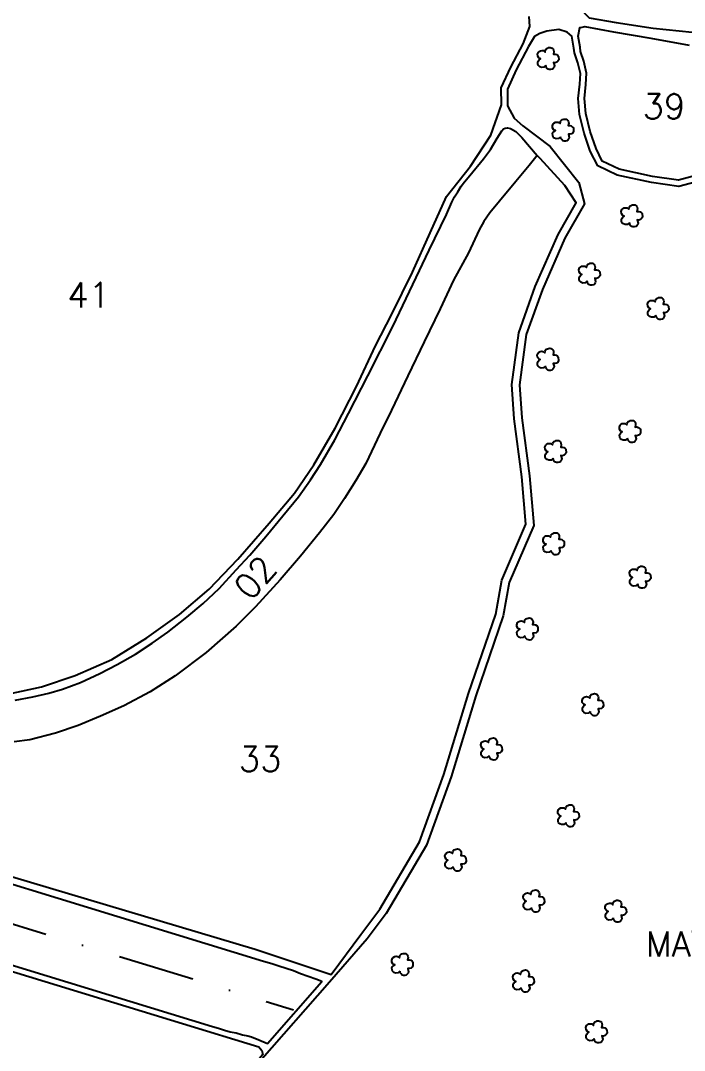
# Model space of a CAD drawing. Extents: x 756492 to 759117, y 7814531 to 7818243.
# Drawn here: x 757898 to 758331, y 7815682 to 7816353 of the extents above; entities that cross this region are included whole.
import ezdxf

# ---------------------------------------------------------------- set-up
doc = ezdxf.new("R2010")
doc.units = 0
doc.header["$MEASUREMENT"] = 0
doc.linetypes.add('CONTINUO', pattern=[0])
doc.linetypes.add('DASHDOT', pattern=[1, 0.5, -0.25, 0, -0.25])
for name, color, linetype in [('0114000211', 1, 'Continuous'), ('_SIMBOLO ARVORE', 118, 'Continuous'), ('REDE_DE_LUZ', 6, 'DASHDOT'), ('TEXTO CONFRONTANTES', 7, 'Continuous'), ('TEXTO_NUN_TAL', 7, 'Continuous')]:
    doc.layers.add(name, color=color, linetype=linetype)
for name, color, linetype, lineweight in [('0114000211002', 5, 'Continuous', 25), ('0114000211033', 5, 'Continuous', 25), ('0114000211035', 5, 'Continuous', 25), ('0114000211037', 5, 'Continuous', 25), ('0114000211039', 5, 'Continuous', 25), ('0114000211041', 5, 'Continuous', 25)]:
    doc.layers.add(name, color=color, linetype=linetype, lineweight=lineweight)
doc.styles.add('ROMANS', font='romans')
doc.styles.add('SIMPLEX', font='simplex', dxfattribs={"height": 0.2})

msp = doc.modelspace()

# ---------------------------------------------------------------- linework, layer by layer
at = {"layer": '0114000211'}
msp.add_lwpolyline([(758337.93, 7816248.17), (758327.19, 7816245.24), (758309.34, 7816247.8), (758287.14, 7816252.75), (758274.39, 7816258.81), (758269.56, 7816268.37), (758265.64, 7816279.93), (758262.6, 7816292.24), (758261.69, 7816302.65), (758262.76, 7816311.99), (758263.14, 7816318.78), (758261.49, 7816325.82), (758259.24, 7816332.4), (758258.9, 7816335.37), (758257.5, 7816343.14), (758254.45, 7816345.77), (758249.09, 7816347.51), (758241.24, 7816346.39), (758236.76, 7816345.02), (758233.14, 7816343.03), (758229.37, 7816336.49), (758221.34, 7816321.24), (758215.53, 7816308.75), (758215.57, 7816297.85), (758219.9, 7816289.74), (758225.49, 7816284.88), (758243.33, 7816271.32), (758262.05, 7816247.83), (758265.72, 7816234.04), (758253, 7816211.71), (758238.36, 7816178.24), (758227.77, 7816148.8), (758223.35, 7816116.05), (758224.93, 7816094.51), (758229.92, 7816056.78), (758232.73, 7816024.48), (758216.69, 7815987.34), (758212.78, 7815965.48), (758195.02, 7815913.46), (758178.79, 7815860.66), (758162.7, 7815816.26), (758136.47, 7815771.73), (758124.11, 7815755.06), (758099.49, 7815726.99), (758054.21, 7815675.16)], dxfattribs=at)
at = {"layer": '0114000211002'}
msp.add_lwpolyline([(757894.67, 7815910.64), (757906.32, 7815912.77), (757916.61, 7815915.28), (757925.52, 7815917.87), (757937.36, 7815922.23), (757949.86, 7815928.02), (757961.13, 7815933.81), (757973.17, 7815940.5), (757984.08, 7815947.69), (757994.22, 7815954.92), (758006.71, 7815964.74), (758017.24, 7815973.52), (758027.68, 7815983.42), (758038.87, 7815995.53), (758047.72, 7816004.99), (758058.17, 7816017.27), (758069.22, 7816030.75), (758079.36, 7816043.04), (758087.28, 7816054.16), (758093.83, 7816064.21), (758102.99, 7816080.3), (758111.98, 7816097.46), (758124.63, 7816121.92), (758140.79, 7816154.08), (758153.9, 7816181.45), (758164.57, 7816203.9), (758175.74, 7816227), (758179.37, 7816235.07), (758181.13, 7816238.5), (758183.18, 7816241.89), (758185.42, 7816245.41), (758187.66, 7816248.37), (758190.95, 7816252.52), (758200.02, 7816263.36), (758204.46, 7816269.27), (758208.85, 7816276.72), (758211.85, 7816281.58), (758212.9, 7816282.73), (758214.14, 7816283.25), (758215.48, 7816283.44), (758217.62, 7816283.06), (758220.96, 7816281.11), (758225.02, 7816277.2), (758234.84, 7816265.53), (758229.6, 7816259.01), (758221.01, 7816248.54), (758210.36, 7816235.69), (758204.08, 7816228.17), (758200.17, 7816222.51), (758197.15, 7816217.01), (758190.22, 7816202), (758180.49, 7816184.33), (758171.63, 7816165.55), (758161.21, 7816144.12), (758150.61, 7816121.96), (758139.91, 7816099.57), (758132.71, 7816084.56), (758123.25, 7816064.78), (758116.65, 7816053.73), (758109.39, 7816041.92), (758102.42, 7816031.56), (758093.15, 7816019.71), (758080.71, 7816004.34), (758067.54, 7815989.06), (758051.3, 7815971.49), (758038.81, 7815958.95), (758019.17, 7815941.75), (757999.12, 7815926.42), (757982.68, 7815916.09), (757965.56, 7815907.05), (757950.33, 7815900.18), (757935.73, 7815894.12), (757920.96, 7815889.12), (757904.29, 7815884.9), (757894.16, 7815883.48)], dxfattribs=at)
at = {"layer": '0114000211033'}
msp.add_lwpolyline([(757745.67, 7815839.47), (758051.24, 7815748.35), (758100.68, 7815731.86), (758120.09, 7815758.04), (758132.3, 7815774.49), (758158.16, 7815818.4), (758174.05, 7815862.25), (758190.27, 7815915.01), (758207.92, 7815966.74), (758211.87, 7815988.79), (758227.64, 7816025.3), (758224.95, 7816056.23), (758219.95, 7816094), (758218.33, 7816116.2), (758222.89, 7816149.99), (758233.71, 7816180.09), (758248.52, 7816213.96), (758260.36, 7816234.73), (758252.86, 7816245.93), (758236.89, 7816263.43), (758234.84, 7816265.53), (758229.6, 7816259.01), (758221.01, 7816248.54), (758210.36, 7816235.69), (758204.08, 7816228.17), (758200.17, 7816222.51), (758197.15, 7816217.01), (758190.22, 7816202), (758180.49, 7816184.33), (758171.63, 7816165.55), (758161.21, 7816144.12), (758150.61, 7816121.96), (758139.91, 7816099.57), (758132.71, 7816084.56), (758123.25, 7816064.78), (758116.65, 7816053.73), (758109.39, 7816041.92), (758102.42, 7816031.56), (758093.15, 7816019.71), (758080.71, 7816004.34), (758067.54, 7815989.06), (758051.3, 7815971.49), (758038.81, 7815958.95), (758019.17, 7815941.75), (757999.12, 7815926.42), (757982.68, 7815916.09), (757965.56, 7815907.05), (757950.33, 7815900.18), (757935.73, 7815894.12), (757920.96, 7815889.12), (757904.29, 7815884.9), (757894.16, 7815883.48)], dxfattribs=at)
at = {"layer": '0114000211035'}
msp.add_lwpolyline([(758053.53, 7815684.84), (758055.46, 7815682.51), (758056.12, 7815679.75), (758031.5, 7815650.61), (757994.63, 7815619.3), (757969.44, 7815597.97), (757924.16, 7815561.35), (757869.45, 7815524.61), (757764.02, 7815460.81), (757717.6, 7815444.97), (757719.93, 7815497.08), (757742.91, 7815779.73), (758003.71, 7815699.9)], close=True, dxfattribs=at)
at = {"layer": '0114000211037'}
msp.add_lwpolyline([(758332.88, 7816580.19), (758325.99, 7816561.11), (758317.35, 7816543.54), (758312.46, 7816525.36), (758310.39, 7816502.92), (758310.39, 7816498.16), (758310.6, 7816486.61), (758311.43, 7816469.1), (758305.87, 7816454.1), (758304.96, 7816453.38), (758297.75, 7816443.16), (758293.64, 7816433.18), (758287.58, 7816417.97), (758279.73, 7816398.52), (758275.69, 7816388.57), (758268.86, 7816371.47), (758265.72, 7816359.35), (758265.79, 7816358.29), (758268.75, 7816355.19), (758286.38, 7816352.12), (758310.54, 7816348.39), (758335.96, 7816345.77)], dxfattribs=at)
at = {"layer": '0114000211039'}
msp.add_lwpolyline([(758335.88, 7816251.76), (758326.94, 7816249.32), (758310.06, 7816251.74), (758288.45, 7816256.56), (758277.34, 7816261.84), (758273.26, 7816269.92), (758269.49, 7816281.05), (758266.56, 7816292.9), (758265.71, 7816302.59), (758266.74, 7816311.65), (758267.16, 7816319.13), (758265.34, 7816326.93), (758263.16, 7816333.29), (758262.86, 7816335.95), (758261.57, 7816343.12), (758262.64, 7816348.83), (758262.64, 7816348.83), (758263.41, 7816348.83), (758266.08, 7816349.44), (758284.61, 7816346.04), (758309.06, 7816341.98), (758334.07, 7816337.3)], dxfattribs=at)
at = {"layer": '0114000211041'}
msp.add_lwpolyline([(757890.75, 7815914.76), (757911.99, 7815919.24), (757933.92, 7815926.72), (757957.74, 7815937.16), (757980.53, 7815951.22), (758001.89, 7815966.47), (758021.11, 7815983.04), (758039.77, 7816002.51), (758060.23, 7816025.84), (758076.75, 7816045.54), (758089.28, 7816063.92), (758103.24, 7816087.93), (758117.19, 7816114.91), (758129.67, 7816141.45), (758140.12, 7816162.07), (758153.75, 7816189.48), (758165.21, 7816215.12), (758175.8, 7816238.78), (758191.45, 7816258.59), (758204.77, 7816278.73), (758211.57, 7816298.51), (758211.52, 7816309.63), (758217.76, 7816323.02), (758225.72, 7816338.16), (758230.17, 7816349.48), (758229.75, 7816356)], dxfattribs=at)
at = {"layer": '_SIMBOLO ARVORE', "linetype": 'CONTINUO'}
for points in [[(758240.53, 7816324.11, 0), (758239.28, 7816323.07, 0), (758237.7, 7816322.88, 0), (758236.57, 7816323.32, 0), (758235.77, 7816324.11, 0), (758235.44, 7816325.01, 0), (758235.35, 7816326.34, 0), (758235.78, 7816327.18, 0), (758236.24, 7816327.8, 0), (758237.15, 7816328.42, 0), (758236.57, 7816328.61, 0), (758236, 7816329.08, 0), (758235.33, 7816330.14, 0), (758235.2, 7816331.4, 0), (758235.69, 7816332.72, 0), (758236.2, 7816333.19, 0), (758237.13, 7816333.75, 0), (758238.11, 7816333.89, 0), (758238.89, 7816333.77, 0), (758239.5, 7816333.49, 0), (758240.18, 7816332.88, 0), (758240.38, 7816334.04, 0), (758240.56, 7816334.5, 0), (758241.06, 7816335.14, 0), (758241.81, 7816335.42, 0), (758242.55, 7816335.74, 0), (758243.37, 7816335.82, 0), (758244.15, 7816335.71, 0), (758244.79, 7816335.37, 0), (758245.26, 7816334.86, 0), (758245.67, 7816334.05, 0), (758245.83, 7816333.14, 0), (758245.46, 7816331.52, 0), (758246.59, 7816331.54, 0), (758247.53, 7816331.32, 0), (758248.41, 7816330.62, 0), (758248.9, 7816330.06, 0), (758249.03, 7816327.83, 0), (758248.49, 7816326.84, 0), (758247.76, 7816326.18, 0), (758246.62, 7816325.87, 0), (758245.62, 7816325.96, 0), (758246.16, 7816323.88, 0), (758245.91, 7816323, 0), (758245.31, 7816322.15, 0), (758244.65, 7816321.63, 0), (758243.71, 7816321.39, 0), (758242.78, 7816321.45, 0), (758242.08, 7816321.65, 0), (758241.28, 7816322.44, 0), (758240.74, 7816323.14, 0), (758240.57, 7816324.22, 0)], [(758250.17, 7816277.5, 0), (758248.92, 7816276.46, 0), (758247.34, 7816276.27, 0), (758246.21, 7816276.71, 0), (758245.41, 7816277.5, 0), (758245.08, 7816278.4, 0), (758244.99, 7816279.73, 0), (758245.42, 7816280.57, 0), (758245.88, 7816281.19, 0), (758246.79, 7816281.81, 0), (758246.21, 7816282, 0), (758245.64, 7816282.47, 0), (758244.97, 7816283.53, 0), (758244.84, 7816284.79, 0), (758245.33, 7816286.11, 0), (758245.84, 7816286.58, 0), (758246.77, 7816287.14, 0), (758247.75, 7816287.28, 0), (758248.53, 7816287.16, 0), (758249.14, 7816286.88, 0), (758249.82, 7816286.27, 0), (758250.02, 7816287.43, 0), (758250.2, 7816287.89, 0), (758250.7, 7816288.53, 0), (758251.45, 7816288.81, 0), (758252.19, 7816289.13, 0), (758253.01, 7816289.21, 0), (758253.79, 7816289.1, 0), (758254.43, 7816288.76, 0), (758254.9, 7816288.25, 0), (758255.31, 7816287.44, 0), (758255.47, 7816286.53, 0), (758255.1, 7816284.91, 0), (758256.23, 7816284.93, 0), (758257.17, 7816284.71, 0), (758258.05, 7816284.01, 0), (758258.54, 7816283.45, 0), (758258.67, 7816281.22, 0), (758258.13, 7816280.23, 0), (758257.4, 7816279.57, 0), (758256.26, 7816279.26, 0), (758255.26, 7816279.35, 0), (758255.8, 7816277.27, 0), (758255.55, 7816276.39, 0), (758254.95, 7816275.54, 0), (758254.29, 7816275.02, 0), (758253.35, 7816274.78, 0), (758252.42, 7816274.84, 0), (758251.72, 7816275.04, 0), (758250.92, 7816275.83, 0), (758250.38, 7816276.53, 0), (758250.21, 7816277.61, 0)], [(758295.04, 7816221.65, 0), (758293.79, 7816220.6, 0), (758292.21, 7816220.42, 0), (758291.08, 7816220.86, 0), (758290.28, 7816221.64, 0), (758289.95, 7816222.54, 0), (758289.86, 7816223.87, 0), (758290.29, 7816224.71, 0), (758290.74, 7816225.34, 0), (758291.66, 7816225.95, 0), (758291.08, 7816226.14, 0), (758290.5, 7816226.61, 0), (758289.83, 7816227.67, 0), (758289.71, 7816228.93, 0), (758290.2, 7816230.25, 0), (758290.71, 7816230.72, 0), (758291.64, 7816231.29, 0), (758292.61, 7816231.42, 0), (758293.39, 7816231.31, 0), (758294.01, 7816231.02, 0), (758294.69, 7816230.42, 0), (758294.89, 7816231.57, 0), (758295.06, 7816232.03, 0), (758295.57, 7816232.67, 0), (758296.32, 7816232.95, 0), (758297.05, 7816233.27, 0), (758297.88, 7816233.35, 0), (758298.66, 7816233.24, 0), (758299.3, 7816232.9, 0), (758299.77, 7816232.39, 0), (758300.18, 7816231.58, 0), (758300.34, 7816230.67, 0), (758299.97, 7816229.06, 0), (758301.1, 7816229.08, 0), (758302.03, 7816228.85, 0), (758302.92, 7816228.15, 0), (758303.41, 7816227.59, 0), (758303.54, 7816225.37, 0), (758302.99, 7816224.37, 0), (758302.27, 7816223.71, 0), (758301.13, 7816223.4, 0), (758300.13, 7816223.49, 0), (758300.66, 7816221.42, 0), (758300.42, 7816220.53, 0), (758299.82, 7816219.69, 0), (758299.16, 7816219.16, 0), (758298.22, 7816218.93, 0), (758297.29, 7816218.98, 0), (758296.59, 7816219.18, 0), (758295.79, 7816219.97, 0), (758295.24, 7816220.68, 0), (758295.07, 7816221.75, 0)], [(758267.42, 7816183.63, 0), (758266.17, 7816182.58, 0), (758264.59, 7816182.4, 0), (758263.46, 7816182.84, 0), (758262.66, 7816183.63, 0), (758262.33, 7816184.53, 0), (758262.24, 7816185.86, 0), (758262.67, 7816186.7, 0), (758263.13, 7816187.32, 0), (758264.04, 7816187.94, 0), (758263.46, 7816188.12, 0), (758262.89, 7816188.59, 0), (758262.21, 7816189.65, 0), (758262.09, 7816190.92, 0), (758262.58, 7816192.23, 0), (758263.09, 7816192.7, 0), (758264.02, 7816193.27, 0), (758264.99, 7816193.4, 0), (758265.77, 7816193.29, 0), (758266.39, 7816193.01, 0), (758267.07, 7816192.4, 0), (758267.27, 7816193.55, 0), (758267.44, 7816194.02, 0), (758267.95, 7816194.66, 0), (758268.7, 7816194.93, 0), (758269.44, 7816195.26, 0), (758270.26, 7816195.33, 0), (758271.04, 7816195.22, 0), (758271.68, 7816194.89, 0), (758272.15, 7816194.38, 0), (758272.56, 7816193.56, 0), (758272.72, 7816192.66, 0), (758272.35, 7816191.04, 0), (758273.48, 7816191.06, 0), (758274.42, 7816190.83, 0), (758275.3, 7816190.13, 0), (758275.79, 7816189.57, 0), (758275.92, 7816187.35, 0), (758275.37, 7816186.36, 0), (758274.65, 7816185.69, 0), (758273.51, 7816185.39, 0), (758272.51, 7816185.48, 0), (758273.04, 7816183.4, 0), (758272.8, 7816182.51, 0), (758272.2, 7816181.67, 0), (758271.54, 7816181.14, 0), (758270.6, 7816180.91, 0), (758269.67, 7816180.97, 0), (758268.97, 7816181.17, 0), (758268.17, 7816181.95, 0), (758267.62, 7816182.66, 0), (758267.46, 7816183.74, 0)], [(758312.16, 7816161.28, 0), (758310.92, 7816160.24, 0), (758309.33, 7816160.06, 0), (758308.21, 7816160.49, 0), (758307.41, 7816161.28, 0), (758307.07, 7816162.18, 0), (758306.99, 7816163.51, 0), (758307.42, 7816164.35, 0), (758307.87, 7816164.97, 0), (758308.78, 7816165.59, 0), (758308.2, 7816165.78, 0), (758307.63, 7816166.25, 0), (758306.96, 7816167.31, 0), (758306.84, 7816168.57, 0), (758307.32, 7816169.89, 0), (758307.83, 7816170.36, 0), (758308.76, 7816170.93, 0), (758309.74, 7816171.06, 0), (758310.52, 7816170.95, 0), (758311.14, 7816170.66, 0), (758311.81, 7816170.06, 0), (758312.02, 7816171.21, 0), (758312.19, 7816171.67, 0), (758312.69, 7816172.31, 0), (758313.45, 7816172.59, 0), (758314.18, 7816172.91, 0), (758315.01, 7816172.99, 0), (758315.79, 7816172.88, 0), (758316.42, 7816172.54, 0), (758316.89, 7816172.03, 0), (758317.31, 7816171.22, 0), (758317.47, 7816170.31, 0), (758317.09, 7816168.7, 0), (758318.22, 7816168.71, 0), (758319.16, 7816168.49, 0), (758320.04, 7816167.79, 0), (758320.53, 7816167.23, 0), (758320.66, 7816165.01, 0), (758320.12, 7816164.01, 0), (758319.4, 7816163.35, 0), (758318.25, 7816163.04, 0), (758317.26, 7816163.13, 0), (758317.79, 7816161.05, 0), (758317.54, 7816160.17, 0), (758316.94, 7816159.32, 0), (758316.28, 7816158.8, 0), (758315.34, 7816158.57, 0), (758314.41, 7816158.62, 0), (758313.71, 7816158.82, 0), (758312.91, 7816159.61, 0), (758312.37, 7816160.32, 0), (758312.2, 7816161.39, 0)], [(758240.32, 7816128.17, 0), (758239.07, 7816127.12, 0), (758237.49, 7816126.94, 0), (758236.36, 7816127.38, 0), (758235.56, 7816128.16, 0), (758235.23, 7816129.06, 0), (758235.14, 7816130.39, 0), (758235.57, 7816131.23, 0), (758236.03, 7816131.86, 0), (758236.94, 7816132.47, 0), (758236.36, 7816132.66, 0), (758235.79, 7816133.13, 0), (758235.12, 7816134.19, 0), (758235, 7816135.45, 0), (758235.48, 7816136.77, 0), (758235.99, 7816137.24, 0), (758236.92, 7816137.81, 0), (758237.9, 7816137.94, 0), (758238.68, 7816137.83, 0), (758239.29, 7816137.54, 0), (758239.97, 7816136.94, 0), (758240.17, 7816138.09, 0), (758240.35, 7816138.55, 0), (758240.85, 7816139.19, 0), (758241.6, 7816139.47, 0), (758242.34, 7816139.79, 0), (758243.16, 7816139.87, 0), (758243.94, 7816139.76, 0), (758244.58, 7816139.42, 0), (758245.05, 7816138.91, 0), (758245.46, 7816138.1, 0), (758245.63, 7816137.19, 0), (758245.25, 7816135.58, 0), (758246.38, 7816135.6, 0), (758247.32, 7816135.37, 0), (758248.2, 7816134.67, 0), (758248.69, 7816134.11, 0), (758248.82, 7816131.89, 0), (758248.28, 7816130.89, 0), (758247.55, 7816130.23, 0), (758246.41, 7816129.92, 0), (758245.41, 7816130.01, 0), (758245.95, 7816127.94, 0), (758245.7, 7816127.05, 0), (758245.1, 7816126.21, 0), (758244.44, 7816125.68, 0), (758243.5, 7816125.45, 0), (758242.57, 7816125.5, 0), (758241.87, 7816125.7, 0), (758241.07, 7816126.49, 0), (758240.53, 7816127.2, 0), (758240.36, 7816128.27, 0)], [(758293.79, 7816081.17, 0), (758292.55, 7816080.12, 0), (758290.96, 7816079.94, 0), (758289.83, 7816080.38, 0), (758289.03, 7816081.16, 0), (758288.7, 7816082.07, 0), (758288.61, 7816083.4, 0), (758289.05, 7816084.24, 0), (758289.5, 7816084.86, 0), (758290.41, 7816085.48, 0), (758289.83, 7816085.66, 0), (758289.26, 7816086.13, 0), (758288.59, 7816087.19, 0), (758288.47, 7816088.46, 0), (758288.95, 7816089.77, 0), (758289.46, 7816090.24, 0), (758290.39, 7816090.81, 0), (758291.37, 7816090.94, 0), (758292.15, 7816090.83, 0), (758292.77, 7816090.54, 0), (758293.44, 7816089.94, 0), (758293.65, 7816091.09, 0), (758293.82, 7816091.55, 0), (758294.32, 7816092.19, 0), (758295.08, 7816092.47, 0), (758295.81, 7816092.8, 0), (758296.64, 7816092.87, 0), (758297.42, 7816092.76, 0), (758298.05, 7816092.42, 0), (758298.52, 7816091.92, 0), (758298.93, 7816091.1, 0), (758299.1, 7816090.19, 0), (758298.72, 7816088.58, 0), (758299.85, 7816088.6, 0), (758300.79, 7816088.37, 0), (758301.67, 7816087.67, 0), (758302.16, 7816087.11, 0), (758302.29, 7816084.89, 0), (758301.75, 7816083.89, 0), (758301.02, 7816083.23, 0), (758299.88, 7816082.93, 0), (758298.88, 7816083.01, 0), (758299.42, 7816080.94, 0), (758299.17, 7816080.05, 0), (758298.57, 7816079.21, 0), (758297.91, 7816078.68, 0), (758296.97, 7816078.45, 0), (758296.04, 7816078.51, 0), (758295.34, 7816078.7, 0), (758294.54, 7816079.49, 0), (758294, 7816080.2, 0), (758293.83, 7816081.27, 0)], [(758245.31, 7816068.11, 0), (758244.06, 7816067.06, 0), (758242.48, 7816066.88, 0), (758241.35, 7816067.32, 0), (758240.55, 7816068.1, 0), (758240.22, 7816069.01, 0), (758240.13, 7816070.34, 0), (758240.56, 7816071.18, 0), (758241.02, 7816071.8, 0), (758241.93, 7816072.42, 0), (758241.35, 7816072.6, 0), (758240.78, 7816073.07, 0), (758240.1, 7816074.13, 0), (758239.98, 7816075.4, 0), (758240.47, 7816076.71, 0), (758240.98, 7816077.18, 0), (758241.91, 7816077.75, 0), (758242.88, 7816077.88, 0), (758243.66, 7816077.77, 0), (758244.28, 7816077.48, 0), (758244.96, 7816076.88, 0), (758245.16, 7816078.03, 0), (758245.33, 7816078.49, 0), (758245.84, 7816079.13, 0), (758246.59, 7816079.41, 0), (758247.33, 7816079.74, 0), (758248.15, 7816079.81, 0), (758248.93, 7816079.7, 0), (758249.57, 7816079.36, 0), (758250.04, 7816078.86, 0), (758250.45, 7816078.04, 0), (758250.61, 7816077.13, 0), (758250.24, 7816075.52, 0), (758251.37, 7816075.54, 0), (758252.3, 7816075.31, 0), (758253.19, 7816074.61, 0), (758253.68, 7816074.05, 0), (758253.81, 7816071.83, 0), (758253.26, 7816070.83, 0), (758252.54, 7816070.17, 0), (758251.4, 7816069.87, 0), (758250.4, 7816069.95, 0), (758250.93, 7816067.88, 0), (758250.69, 7816066.99, 0), (758250.09, 7816066.15, 0), (758249.43, 7816065.62, 0), (758248.49, 7816065.39, 0), (758247.56, 7816065.45, 0), (758246.86, 7816065.64, 0), (758246.06, 7816066.43, 0), (758245.51, 7816067.14, 0), (758245.35, 7816068.21, 0)], [(758244.05, 7816008.02, 0), (758242.81, 7816006.97, 0), (758241.23, 7816006.79, 0), (758240.1, 7816007.23, 0), (758239.3, 7816008.02, 0), (758238.97, 7816008.92, 0), (758238.88, 7816010.25, 0), (758239.31, 7816011.09, 0), (758239.76, 7816011.71, 0), (758240.68, 7816012.33, 0), (758240.1, 7816012.51, 0), (758239.52, 7816012.99, 0), (758238.85, 7816014.05, 0), (758238.73, 7816015.31, 0), (758239.21, 7816016.62, 0), (758239.72, 7816017.09, 0), (758240.65, 7816017.66, 0), (758241.63, 7816017.79, 0), (758242.41, 7816017.68, 0), (758243.03, 7816017.4, 0), (758243.71, 7816016.79, 0), (758243.91, 7816017.95, 0), (758244.08, 7816018.41, 0), (758244.59, 7816019.05, 0), (758245.34, 7816019.32, 0), (758246.07, 7816019.65, 0), (758246.9, 7816019.72, 0), (758247.68, 7816019.61, 0), (758248.31, 7816019.28, 0), (758248.79, 7816018.77, 0), (758249.2, 7816017.95, 0), (758249.36, 7816017.05, 0), (758248.98, 7816015.43, 0), (758250.12, 7816015.45, 0), (758251.05, 7816015.22, 0), (758251.93, 7816014.53, 0), (758252.42, 7816013.97, 0), (758252.56, 7816011.74, 0), (758252.01, 7816010.75, 0), (758251.29, 7816010.08, 0), (758250.15, 7816009.78, 0), (758249.15, 7816009.87, 0), (758249.68, 7816007.79, 0), (758249.44, 7816006.9, 0), (758248.84, 7816006.06, 0), (758248.17, 7816005.53, 0), (758247.24, 7816005.3, 0), (758246.3, 7816005.36, 0), (758245.61, 7816005.56, 0), (758244.81, 7816006.34, 0), (758244.26, 7816007.05, 0), (758244.09, 7816008.13, 0)], [(758300.45, 7815986.23, 0), (758299.2, 7815985.19, 0), (758297.62, 7815985, 0), (758296.49, 7815985.44, 0), (758295.69, 7815986.23, 0), (758295.36, 7815987.13, 0), (758295.27, 7815988.46, 0), (758295.7, 7815989.3, 0), (758296.15, 7815989.92, 0), (758297.07, 7815990.54, 0), (758296.49, 7815990.73, 0), (758295.91, 7815991.2, 0), (758295.24, 7815992.26, 0), (758295.12, 7815993.52, 0), (758295.61, 7815994.83, 0), (758296.12, 7815995.31, 0), (758297.05, 7815995.87, 0), (758298.02, 7815996.01, 0), (758298.8, 7815995.89, 0), (758299.42, 7815995.61, 0), (758300.1, 7815995, 0), (758300.3, 7815996.16, 0), (758300.47, 7815996.62, 0), (758300.98, 7815997.26, 0), (758301.73, 7815997.53, 0), (758302.46, 7815997.86, 0), (758303.29, 7815997.94, 0), (758304.07, 7815997.82, 0), (758304.71, 7815997.49, 0), (758305.18, 7815996.98, 0), (758305.59, 7815996.17, 0), (758305.75, 7815995.26, 0), (758305.38, 7815993.64, 0), (758306.51, 7815993.66, 0), (758307.44, 7815993.44, 0), (758308.33, 7815992.74, 0), (758308.82, 7815992.18, 0), (758308.95, 7815989.95, 0), (758308.4, 7815988.96, 0), (758307.68, 7815988.3, 0), (758306.54, 7815987.99, 0), (758305.54, 7815988.08, 0), (758306.07, 7815986, 0), (758305.83, 7815985.12, 0), (758305.23, 7815984.27, 0), (758304.57, 7815983.74, 0), (758303.63, 7815983.51, 0), (758302.7, 7815983.57, 0), (758302, 7815983.77, 0), (758301.2, 7815984.55, 0), (758300.65, 7815985.26, 0), (758300.48, 7815986.34, 0)], [(758226.94, 7815952.52, 0), (758225.69, 7815951.48, 0), (758224.11, 7815951.29, 0), (758222.98, 7815951.73, 0), (758222.18, 7815952.52, 0), (758221.85, 7815953.42, 0), (758221.76, 7815954.75, 0), (758222.19, 7815955.59, 0), (758222.65, 7815956.21, 0), (758223.56, 7815956.83, 0), (758222.98, 7815957.02, 0), (758222.41, 7815957.49, 0), (758221.73, 7815958.55, 0), (758221.61, 7815959.81, 0), (758222.1, 7815961.13, 0), (758222.61, 7815961.6, 0), (758223.54, 7815962.16, 0), (758224.51, 7815962.3, 0), (758225.29, 7815962.18, 0), (758225.91, 7815961.9, 0), (758226.59, 7815961.29, 0), (758226.79, 7815962.45, 0), (758226.96, 7815962.91, 0), (758227.47, 7815963.55, 0), (758228.22, 7815963.83, 0), (758228.95, 7815964.15, 0), (758229.78, 7815964.23, 0), (758230.56, 7815964.12, 0), (758231.2, 7815963.78, 0), (758231.67, 7815963.27, 0), (758232.08, 7815962.46, 0), (758232.24, 7815961.55, 0), (758231.87, 7815959.93, 0), (758233, 7815959.95, 0), (758233.93, 7815959.73, 0), (758234.82, 7815959.03, 0), (758235.31, 7815958.47, 0), (758235.44, 7815956.24, 0), (758234.89, 7815955.25, 0), (758234.17, 7815954.59, 0), (758233.03, 7815954.28, 0), (758232.03, 7815954.37, 0), (758232.56, 7815952.29, 0), (758232.32, 7815951.41, 0), (758231.72, 7815950.56, 0), (758231.06, 7815950.04, 0), (758230.12, 7815949.8, 0), (758229.19, 7815949.86, 0), (758228.49, 7815950.06, 0), (758227.69, 7815950.85, 0), (758227.14, 7815951.55, 0), (758226.98, 7815952.63, 0)], [(758269.55, 7815903.2, 0), (758268.3, 7815902.15, 0), (758266.72, 7815901.97, 0), (758265.59, 7815902.41, 0), (758264.79, 7815903.19, 0), (758264.46, 7815904.09, 0), (758264.37, 7815905.42, 0), (758264.8, 7815906.26, 0), (758265.26, 7815906.89, 0), (758266.17, 7815907.5, 0), (758265.59, 7815907.69, 0), (758265.02, 7815908.16, 0), (758264.34, 7815909.22, 0), (758264.22, 7815910.48, 0), (758264.71, 7815911.8, 0), (758265.22, 7815912.27, 0), (758266.15, 7815912.84, 0), (758267.13, 7815912.97, 0), (758267.91, 7815912.86, 0), (758268.52, 7815912.57, 0), (758269.2, 7815911.97, 0), (758269.4, 7815913.12, 0), (758269.57, 7815913.58, 0), (758270.08, 7815914.22, 0), (758270.83, 7815914.5, 0), (758271.57, 7815914.82, 0), (758272.39, 7815914.9, 0), (758273.17, 7815914.79, 0), (758273.81, 7815914.45, 0), (758274.28, 7815913.94, 0), (758274.69, 7815913.13, 0), (758274.85, 7815912.22, 0), (758274.48, 7815910.61, 0), (758275.61, 7815910.62, 0), (758276.55, 7815910.4, 0), (758277.43, 7815909.7, 0), (758277.92, 7815909.14, 0), (758278.05, 7815906.92, 0), (758277.51, 7815905.92, 0), (758276.78, 7815905.26, 0), (758275.64, 7815904.95, 0), (758274.64, 7815905.04, 0), (758275.17, 7815902.96, 0), (758274.93, 7815902.08, 0), (758274.33, 7815901.23, 0), (758273.67, 7815900.71, 0), (758272.73, 7815900.48, 0), (758271.8, 7815900.53, 0), (758271.1, 7815900.73, 0), (758270.3, 7815901.52, 0), (758269.75, 7815902.23, 0), (758269.59, 7815903.3, 0)], [(758203.55, 7815874.35, 0), (758202.3, 7815873.31, 0), (758200.72, 7815873.12, 0), (758199.59, 7815873.56, 0), (758198.79, 7815874.35, 0), (758198.46, 7815875.25, 0), (758198.37, 7815876.58, 0), (758198.8, 7815877.42, 0), (758199.26, 7815878.04, 0), (758200.17, 7815878.66, 0), (758199.59, 7815878.85, 0), (758199.02, 7815879.32, 0), (758198.35, 7815880.38, 0), (758198.23, 7815881.64, 0), (758198.71, 7815882.96, 0), (758199.22, 7815883.43, 0), (758200.15, 7815884, 0), (758201.13, 7815884.13, 0), (758201.91, 7815884.01, 0), (758202.52, 7815883.73, 0), (758203.2, 7815883.13, 0), (758203.4, 7815884.28, 0), (758203.58, 7815884.74, 0), (758204.08, 7815885.38, 0), (758204.83, 7815885.66, 0), (758205.57, 7815885.98, 0), (758206.39, 7815886.06, 0), (758207.17, 7815885.95, 0), (758207.81, 7815885.61, 0), (758208.28, 7815885.1, 0), (758208.69, 7815884.29, 0), (758208.86, 7815883.38, 0), (758208.48, 7815881.77, 0), (758209.61, 7815881.78, 0), (758210.55, 7815881.56, 0), (758211.43, 7815880.86, 0), (758211.92, 7815880.3, 0), (758212.05, 7815878.08, 0), (758211.51, 7815877.08, 0), (758210.78, 7815876.42, 0), (758209.64, 7815876.11, 0), (758208.64, 7815876.2, 0), (758209.18, 7815874.12, 0), (758208.93, 7815873.24, 0), (758208.33, 7815872.39, 0), (758207.67, 7815871.87, 0), (758206.73, 7815871.64, 0), (758205.8, 7815871.69, 0), (758205.1, 7815871.89, 0), (758204.3, 7815872.68, 0), (758203.76, 7815873.39, 0), (758203.59, 7815874.46, 0)], [(758253.69, 7815830.79, 0), (758252.44, 7815829.74, 0), (758250.86, 7815829.56, 0), (758249.73, 7815830, 0), (758248.93, 7815830.78, 0), (758248.6, 7815831.68, 0), (758248.51, 7815833.01, 0), (758248.94, 7815833.85, 0), (758249.39, 7815834.48, 0), (758250.31, 7815835.09, 0), (758249.73, 7815835.28, 0), (758249.15, 7815835.75, 0), (758248.48, 7815836.81, 0), (758248.36, 7815838.07, 0), (758248.85, 7815839.39, 0), (758249.36, 7815839.86, 0), (758250.29, 7815840.43, 0), (758251.26, 7815840.56, 0), (758252.04, 7815840.45, 0), (758252.66, 7815840.16, 0), (758253.34, 7815839.56, 0), (758253.54, 7815840.71, 0), (758253.71, 7815841.17, 0), (758254.22, 7815841.81, 0), (758254.97, 7815842.09, 0), (758255.7, 7815842.41, 0), (758256.53, 7815842.49, 0), (758257.31, 7815842.38, 0), (758257.94, 7815842.04, 0), (758258.42, 7815841.53, 0), (758258.83, 7815840.72, 0), (758258.99, 7815839.81, 0), (758258.61, 7815838.2, 0), (758259.75, 7815838.21, 0), (758260.68, 7815837.99, 0), (758261.56, 7815837.29, 0), (758262.05, 7815836.73, 0), (758262.19, 7815834.51, 0), (758261.64, 7815833.51, 0), (758260.92, 7815832.85, 0), (758259.78, 7815832.54, 0), (758258.78, 7815832.63, 0), (758259.31, 7815830.55, 0), (758259.07, 7815829.67, 0), (758258.47, 7815828.82, 0), (758257.81, 7815828.3, 0), (758256.87, 7815828.07, 0), (758255.93, 7815828.12, 0), (758255.24, 7815828.32, 0), (758254.44, 7815829.11, 0), (758253.89, 7815829.82, 0), (758253.72, 7815830.89, 0)], [(758180.15, 7815802.01, 0), (758178.91, 7815800.96, 0), (758177.32, 7815800.78, 0), (758176.2, 7815801.22, 0), (758175.4, 7815802, 0), (758175.07, 7815802.9, 0), (758174.98, 7815804.24, 0), (758175.41, 7815805.08, 0), (758175.86, 7815805.7, 0), (758176.77, 7815806.32, 0), (758176.19, 7815806.5, 0), (758175.62, 7815806.97, 0), (758174.95, 7815808.03, 0), (758174.83, 7815809.3, 0), (758175.31, 7815810.61, 0), (758175.82, 7815811.08, 0), (758176.75, 7815811.65, 0), (758177.73, 7815811.78, 0), (758178.51, 7815811.67, 0), (758179.13, 7815811.38, 0), (758179.8, 7815810.78, 0), (758180.01, 7815811.93, 0), (758180.18, 7815812.39, 0), (758180.68, 7815813.03, 0), (758181.44, 7815813.31, 0), (758182.17, 7815813.64, 0), (758183, 7815813.71, 0), (758183.78, 7815813.6, 0), (758184.41, 7815813.26, 0), (758184.88, 7815812.75, 0), (758185.3, 7815811.94, 0), (758185.46, 7815811.03, 0), (758185.08, 7815809.42, 0), (758186.21, 7815809.44, 0), (758187.15, 7815809.21, 0), (758188.03, 7815808.51, 0), (758188.52, 7815807.95, 0), (758188.66, 7815805.73, 0), (758188.11, 7815804.73, 0), (758187.39, 7815804.07, 0), (758186.25, 7815803.77, 0), (758185.25, 7815803.85, 0), (758185.78, 7815801.78, 0), (758185.53, 7815800.89, 0), (758184.93, 7815800.05, 0), (758184.27, 7815799.52, 0), (758183.33, 7815799.29, 0), (758182.4, 7815799.34, 0), (758181.7, 7815799.54, 0), (758180.9, 7815800.33, 0), (758180.36, 7815801.04, 0), (758180.19, 7815802.11, 0)], [(758231.14, 7815775.29, 0), (758229.89, 7815774.24, 0), (758228.31, 7815774.06, 0), (758227.18, 7815774.5, 0), (758226.38, 7815775.28, 0), (758226.05, 7815776.19, 0), (758225.96, 7815777.52, 0), (758226.39, 7815778.36, 0), (758226.85, 7815778.98, 0), (758227.76, 7815779.6, 0), (758227.18, 7815779.78, 0), (758226.61, 7815780.25, 0), (758225.93, 7815781.31, 0), (758225.81, 7815782.58, 0), (758226.3, 7815783.89, 0), (758226.81, 7815784.36, 0), (758227.74, 7815784.93, 0), (758228.72, 7815785.06, 0), (758229.5, 7815784.95, 0), (758230.11, 7815784.66, 0), (758230.79, 7815784.06, 0), (758230.99, 7815785.21, 0), (758231.16, 7815785.67, 0), (758231.67, 7815786.31, 0), (758232.42, 7815786.59, 0), (758233.16, 7815786.92, 0), (758233.98, 7815786.99, 0), (758234.76, 7815786.88, 0), (758235.4, 7815786.54, 0), (758235.87, 7815786.04, 0), (758236.28, 7815785.22, 0), (758236.44, 7815784.31, 0), (758236.07, 7815782.7, 0), (758237.2, 7815782.72, 0), (758238.14, 7815782.49, 0), (758239.02, 7815781.79, 0), (758239.51, 7815781.23, 0), (758239.64, 7815779.01, 0), (758239.1, 7815778.01, 0), (758238.37, 7815777.35, 0), (758237.23, 7815777.05, 0), (758236.23, 7815777.13, 0), (758236.76, 7815775.06, 0), (758236.52, 7815774.17, 0), (758235.92, 7815773.33, 0), (758235.26, 7815772.8, 0), (758234.32, 7815772.57, 0), (758233.39, 7815772.63, 0), (758232.69, 7815772.82, 0), (758231.89, 7815773.61, 0), (758231.34, 7815774.32, 0), (758231.18, 7815775.39, 0)], [(758284.54, 7815768.63, 0), (758283.29, 7815767.58, 0), (758281.71, 7815767.4, 0), (758280.58, 7815767.84, 0), (758279.78, 7815768.62, 0), (758279.45, 7815769.52, 0), (758279.36, 7815770.85, 0), (758279.79, 7815771.69, 0), (758280.24, 7815772.32, 0), (758281.16, 7815772.93, 0), (758280.58, 7815773.12, 0), (758280, 7815773.59, 0), (758279.33, 7815774.65, 0), (758279.21, 7815775.91, 0), (758279.69, 7815777.23, 0), (758280.21, 7815777.7, 0), (758281.13, 7815778.27, 0), (758282.11, 7815778.4, 0), (758282.89, 7815778.29, 0), (758283.51, 7815778, 0), (758284.19, 7815777.4, 0), (758284.39, 7815778.55, 0), (758284.56, 7815779.01, 0), (758285.07, 7815779.65, 0), (758285.82, 7815779.93, 0), (758286.55, 7815780.25, 0), (758287.38, 7815780.33, 0), (758288.16, 7815780.22, 0), (758288.79, 7815779.88, 0), (758289.27, 7815779.37, 0), (758289.68, 7815778.56, 0), (758289.84, 7815777.65, 0), (758289.46, 7815776.04, 0), (758290.6, 7815776.05, 0), (758291.53, 7815775.83, 0), (758292.41, 7815775.13, 0), (758292.9, 7815774.57, 0), (758293.04, 7815772.35, 0), (758292.49, 7815771.35, 0), (758291.77, 7815770.69, 0), (758290.63, 7815770.38, 0), (758289.63, 7815770.47, 0), (758290.16, 7815768.39, 0), (758289.92, 7815767.51, 0), (758289.32, 7815766.66, 0), (758288.66, 7815766.14, 0), (758287.72, 7815765.91, 0), (758286.78, 7815765.96, 0), (758286.09, 7815766.16, 0), (758285.29, 7815766.95, 0), (758284.74, 7815767.66, 0), (758284.57, 7815768.73, 0)], [(758145.5, 7815733.99, 0), (758144.25, 7815732.95, 0), (758142.67, 7815732.76, 0), (758141.54, 7815733.2, 0), (758140.74, 7815733.99, 0), (758140.41, 7815734.89, 0), (758140.32, 7815736.22, 0), (758140.75, 7815737.06, 0), (758141.21, 7815737.68, 0), (758142.12, 7815738.3, 0), (758141.54, 7815738.48, 0), (758140.97, 7815738.96, 0), (758140.29, 7815740.02, 0), (758140.17, 7815741.28, 0), (758140.66, 7815742.59, 0), (758141.17, 7815743.07, 0), (758142.1, 7815743.63, 0), (758143.08, 7815743.76, 0), (758143.86, 7815743.65, 0), (758144.47, 7815743.37, 0), (758145.15, 7815742.76, 0), (758145.35, 7815743.92, 0), (758145.52, 7815744.38, 0), (758146.03, 7815745.02, 0), (758146.78, 7815745.29, 0), (758147.52, 7815745.62, 0), (758148.34, 7815745.7, 0), (758149.12, 7815745.58, 0), (758149.76, 7815745.25, 0), (758150.23, 7815744.74, 0), (758150.64, 7815743.92, 0), (758150.8, 7815743.02, 0), (758150.43, 7815741.4, 0), (758151.56, 7815741.42, 0), (758152.5, 7815741.2, 0), (758153.38, 7815740.5, 0), (758153.87, 7815739.94, 0), (758154, 7815737.71, 0), (758153.46, 7815736.72, 0), (758152.73, 7815736.05, 0), (758151.59, 7815735.75, 0), (758150.59, 7815735.84, 0), (758151.12, 7815733.76, 0), (758150.88, 7815732.88, 0), (758150.28, 7815732.03, 0), (758149.62, 7815731.5, 0), (758148.68, 7815731.27, 0), (758147.75, 7815731.33, 0), (758147.05, 7815731.53, 0), (758146.25, 7815732.31, 0), (758145.7, 7815733.02, 0), (758145.54, 7815734.1, 0)], [(758224.41, 7815723.14, 0), (758223.17, 7815722.1, 0), (758221.58, 7815721.91, 0), (758220.45, 7815722.35, 0), (758219.65, 7815723.14, 0), (758219.32, 7815724.04, 0), (758219.23, 7815725.37, 0), (758219.67, 7815726.21, 0), (758220.12, 7815726.83, 0), (758221.03, 7815727.45, 0), (758220.45, 7815727.64, 0), (758219.88, 7815728.11, 0), (758219.21, 7815729.17, 0), (758219.09, 7815730.43, 0), (758219.57, 7815731.74, 0), (758220.08, 7815732.22, 0), (758221.01, 7815732.78, 0), (758221.99, 7815732.91, 0), (758222.77, 7815732.8, 0), (758223.38, 7815732.52, 0), (758224.06, 7815731.91, 0), (758224.26, 7815733.07, 0), (758224.44, 7815733.53, 0), (758224.94, 7815734.17, 0), (758225.69, 7815734.44, 0), (758226.43, 7815734.77, 0), (758227.25, 7815734.85, 0), (758228.04, 7815734.73, 0), (758228.67, 7815734.4, 0), (758229.14, 7815733.89, 0), (758229.55, 7815733.08, 0), (758229.72, 7815732.17, 0), (758229.34, 7815730.55, 0), (758230.47, 7815730.57, 0), (758231.41, 7815730.35, 0), (758232.29, 7815729.65, 0), (758232.78, 7815729.09, 0), (758232.91, 7815726.86, 0), (758232.37, 7815725.87, 0), (758231.64, 7815725.21, 0), (758230.5, 7815724.9, 0), (758229.5, 7815724.99, 0), (758230.04, 7815722.91, 0), (758229.79, 7815722.03, 0), (758229.19, 7815721.18, 0), (758228.53, 7815720.65, 0), (758227.59, 7815720.42, 0), (758226.66, 7815720.48, 0), (758225.96, 7815720.68, 0), (758225.16, 7815721.46, 0), (758224.62, 7815722.17, 0), (758224.45, 7815723.25, 0)], [(758272, 7815690.02, 0), (758270.76, 7815688.98, 0), (758269.18, 7815688.8, 0), (758268.05, 7815689.23, 0), (758267.25, 7815690.02, 0), (758266.92, 7815690.92, 0), (758266.83, 7815692.25, 0), (758267.26, 7815693.09, 0), (758267.71, 7815693.71, 0), (758268.63, 7815694.33, 0), (758268.05, 7815694.52, 0), (758267.47, 7815694.99, 0), (758266.8, 7815696.05, 0), (758266.68, 7815697.31, 0), (758267.16, 7815698.63, 0), (758267.67, 7815699.1, 0), (758268.6, 7815699.67, 0), (758269.58, 7815699.8, 0), (758270.36, 7815699.69, 0), (758270.98, 7815699.4, 0), (758271.66, 7815698.8, 0), (758271.86, 7815699.95, 0), (758272.03, 7815700.41, 0), (758272.54, 7815701.05, 0), (758273.29, 7815701.33, 0), (758274.02, 7815701.65, 0), (758274.85, 7815701.73, 0), (758275.63, 7815701.62, 0), (758276.26, 7815701.28, 0), (758276.74, 7815700.77, 0), (758277.15, 7815699.96, 0), (758277.31, 7815699.05, 0), (758276.93, 7815697.44, 0), (758278.07, 7815697.45, 0), (758279, 7815697.23, 0), (758279.88, 7815696.53, 0), (758280.37, 7815695.97, 0), (758280.51, 7815693.75, 0), (758279.96, 7815692.75, 0), (758279.24, 7815692.09, 0), (758278.1, 7815691.78, 0), (758277.1, 7815691.87, 0), (758277.63, 7815689.79, 0), (758277.39, 7815688.91, 0), (758276.79, 7815688.06, 0), (758276.12, 7815687.54, 0), (758275.19, 7815687.31, 0), (758274.25, 7815687.36, 0), (758273.56, 7815687.56, 0), (758272.75, 7815688.35, 0), (758272.21, 7815689.06, 0), (758272.04, 7815690.13, 0)]]:
    msp.add_polyline3d(points, dxfattribs=at)
at = {"layer": 'REDE_DE_LUZ', "color": 6, "ltscale": 100}
msp.add_lwpolyline([(757292.64, 7815948.58), (758076.11, 7815708.94)], dxfattribs=at)
at = {"layer": 'REDE_DE_LUZ', "color": 6, "linetype": 'Continuous'}
msp.add_lwpolyline([(757743.1, 7815783.86), (758023.32, 7815698.09), (758027.34, 7815696.92), (758031.06, 7815695.71), (758034.76, 7815694.59), (758038.77, 7815693.97), (758042.86, 7815692.72), (758046.47, 7815691.95), (758048.78, 7815691.32), (758053.59, 7815689.36), (758059.28, 7815687.04), (758094.52, 7815727.38), (758090.6, 7815728.78), (758085.73, 7815730.52), (758080.78, 7815732.32), (758076.05, 7815734.22), (758071.45, 7815735.79), (758066.53, 7815737.25), (758061.97, 7815738.85), (758056.57, 7815740.41), (757747.64, 7815835.05)], dxfattribs=at)

# ---------------------------------------------------------------- texts
at = {"layer": 'TEXTO CONFRONTANTES', "color": 7, "style": 'ROMANS'}
msp.add_text('MATR: 76.122 (2°ORI - UBERABA)', height=16.25, dxfattribs=at).set_placement((758305.87, 7815743.6))
at = {"layer": 'TEXTO_NUN_TAL', "linetype": 'Continuous', "style": 'SIMPLEX'}
for s, p in [('39', (758303.6, 7816289.35)), ('41', (757928.67, 7816166.54)), ('33', (758040.46, 7815864.23))]:
    msp.add_text(s, height=16.25, dxfattribs=at).set_placement(p)
msp.add_text('02', height=16.25, rotation=49.18816, dxfattribs=at).set_placement((758048.17, 7815974.62))

doc.saveas('drawing.dxf')
